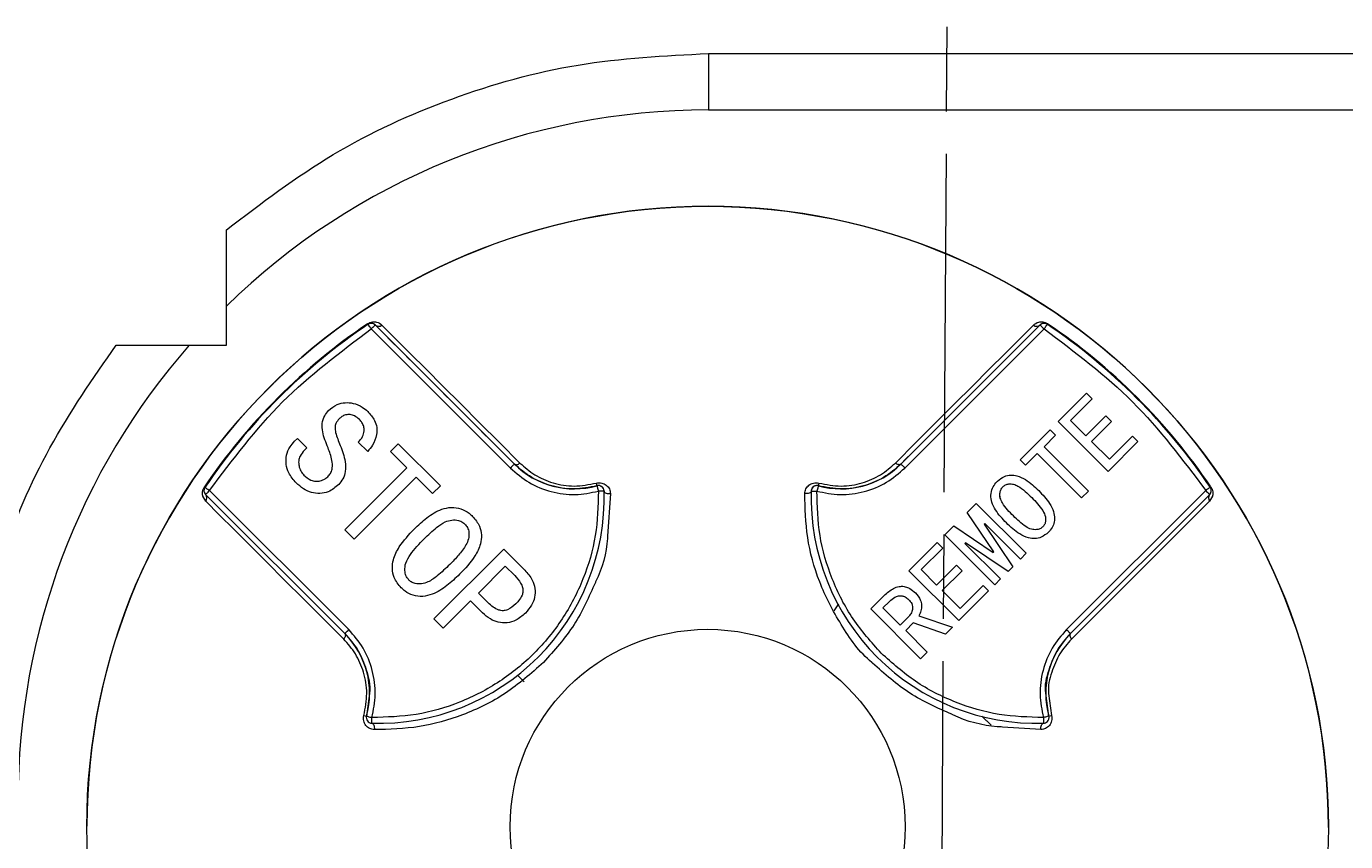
# Model space of a CAD drawing. Header units: millimetres. Extents: x 2003 to 4439, y 563 to 2285.
# Drawn here: x 2655.33 to 2702.08, y 1997.94 to 2026.85 of the extents above; entities that cross this region are included whole.
import ezdxf

# ---------------------------------------------------------------- set-up
doc = ezdxf.new("R2010")
doc.units = ezdxf.units.MM
doc.linetypes.add('AM_ISO08W050', pattern=[18, 12, -1.5, 3, -1.5])
doc.layers.add('AM_7', color=4, linetype='AM_ISO08W050', lineweight=25)

msp = doc.modelspace()

# ---------------------------------------------------------------- linework, layer by layer
at = {"color": 7, "linetype": 'Continuous', "lineweight": 25}
for p, q in [((2679.495, 2025.884), (2730.186, 2025.884)), ((2679.495, 2025.884), (2679.495, 2023.884)), ((2679.495, 2023.884), (2729.985, 2023.884)), ((2662.413, 2015.546), (2662.413, 2019.632)), ((2667.421, 2016.305), (2667.435, 2016.284)), ((2667.435, 2016.284), (2667.435, 2016.284)), ((2667.547, 2016.119), (2672.479, 2011.186)), ((2667.688, 2016.26), (2672.621, 2011.327)), ((2667.688, 2016.26), (2667.688, 2016.26)), ((2686.318, 2011.327), (2691.251, 2016.26)), ((2686.46, 2011.186), (2691.392, 2016.119)), ((2691.251, 2016.26), (2691.251, 2016.26)), ((2691.504, 2016.284), (2691.518, 2016.305)), ((2691.504, 2016.284), (2691.504, 2016.284)), ((2658.512, 2015.546), (2662.413, 2015.546)), ((2691.896, 2012.837), (2692.899, 2013.84)), ((2693.096, 2013.643), (2692.331, 2012.878)), ((2693.096, 2013.643), (2692.331, 2012.878)), ((2692.899, 2013.84), (2693.096, 2013.643)), ((2666.409, 2012.933), (2666.409, 2012.933)), ((2667.133, 2012.904), (2667.133, 2012.904)), ((2693.664, 2011.069), (2691.896, 2012.837)), ((2693.664, 2011.069), (2691.896, 2012.837)), ((2692.331, 2012.878), (2692.878, 2012.33)), ((2692.331, 2012.878), (2692.331, 2012.878)), ((2692.878, 2012.33), (2693.581, 2013.033)), ((2693.778, 2012.837), (2693.075, 2012.134)), ((2693.778, 2012.837), (2693.075, 2012.134)), ((2693.581, 2013.033), (2693.778, 2012.837)), ((2664.831, 2012.137), (2664.933, 2012.238)), ((2664.933, 2012.238), (2665.266, 2011.905)), ((2666.266, 2012.553), (2666.266, 2012.553)), ((2667.295, 2012.527), (2667.295, 2012.527)), ((2690.542, 2011.483), (2691.607, 2012.548)), ((2691.803, 2012.351), (2691.39, 2011.938)), ((2691.803, 2012.351), (2691.39, 2011.938)), ((2691.607, 2012.548), (2691.803, 2012.351)), ((2693.705, 2011.503), (2694.522, 2012.32)), ((2694.522, 2012.32), (2694.719, 2012.124)), ((2665.266, 2011.905), (2665.179, 2011.818)), ((2665.266, 2011.905), (2665.179, 2011.818)), ((2665.179, 2011.818), (2665.179, 2011.818)), ((2667.422, 2011.775), (2667.089, 2012.108)), ((2667.422, 2011.775), (2667.089, 2012.108)), ((2667.422, 2011.775), (2667.422, 2011.775)), ((2668.232, 2011.775), (2668.507, 2012.05)), ((2668.811, 2011.196), (2668.232, 2011.775)), ((2668.811, 2011.196), (2668.232, 2011.775)), ((2668.507, 2012.05), (2669.998, 2010.559)), ((2691.39, 2011.938), (2692.961, 2010.366)), ((2691.39, 2011.938), (2691.39, 2011.938)), ((2693.075, 2012.134), (2693.705, 2011.503)), ((2693.075, 2012.134), (2693.075, 2012.134)), ((2694.719, 2012.124), (2693.664, 2011.069)), ((2694.719, 2012.124), (2693.664, 2011.069)), ((2664.975, 2011.385), (2664.975, 2011.385)), ((2666.168, 2011.345), (2666.168, 2011.345)), ((2672.621, 2011.327), (2672.621, 2011.327)), ((2686.318, 2011.327), (2686.318, 2011.327)), ((2690.739, 2011.286), (2690.542, 2011.483)), ((2690.739, 2011.286), (2690.542, 2011.483)), ((2691.152, 2011.7), (2690.739, 2011.286)), ((2691.152, 2011.7), (2690.739, 2011.286)), ((2692.723, 2010.128), (2691.152, 2011.7)), ((2691.152, 2011.7), (2691.152, 2011.7)), ((2692.723, 2010.128), (2691.152, 2011.7)), ((2666.611, 2008.996), (2668.811, 2011.196)), ((2669.144, 2010.863), (2666.944, 2008.663)), ((2669.144, 2010.863), (2666.944, 2008.663)), ((2668.811, 2011.196), (2668.811, 2011.196)), ((2669.723, 2010.284), (2669.144, 2010.863)), ((2669.144, 2010.863), (2669.144, 2010.863)), ((2669.723, 2010.284), (2669.144, 2010.863)), ((2690.739, 2011.286), (2690.739, 2011.286)), ((2693.664, 2011.069), (2693.664, 2011.069)), ((2661.619, 2010.391), (2661.619, 2010.391)), ((2661.653, 2010.503), (2661.633, 2010.517)), ((2661.653, 2010.503), (2661.653, 2010.503)), ((2666.752, 2005.458), (2661.819, 2010.391)), ((2664.889, 2010.66), (2664.889, 2010.66)), ((2666.394, 2010.603), (2666.394, 2010.603)), ((2669.998, 2010.559), (2669.723, 2010.284)), ((2669.998, 2010.559), (2669.723, 2010.284)), ((2689.932, 2010.521), (2689.932, 2010.521)), ((2697.12, 2010.391), (2692.187, 2005.458)), ((2692.961, 2010.366), (2692.723, 2010.128)), ((2692.961, 2010.366), (2692.723, 2010.128)), ((2697.286, 2010.503), (2697.306, 2010.517)), ((2697.286, 2010.503), (2697.286, 2010.503)), ((2697.32, 2010.391), (2697.32, 2010.391)), ((2661.681, 2010.014), (2661.583, 2010.192)), ((2666.61, 2005.317), (2661.678, 2010.25)), ((2669.723, 2010.284), (2669.723, 2010.284)), ((2675.802, 2010.127), (2675.802, 2010.127)), ((2676.027, 2010.281), (2675.923, 2008.769)), ((2683.137, 2010.144), (2683.137, 2010.144)), ((2688.671, 2009.612), (2688.991, 2009.932)), ((2688.991, 2009.932), (2690.759, 2008.164)), ((2689.846, 2010.103), (2689.846, 2010.103)), ((2690.956, 2010.139), (2690.956, 2010.139)), ((2697.261, 2010.25), (2692.329, 2005.317)), ((2692.723, 2010.128), (2692.723, 2010.128)), ((2697.356, 2010.192), (2697.257, 2010.014)), ((2689.612, 2008.216), (2688.671, 2009.612)), ((2689.612, 2008.216), (2688.671, 2009.612)), ((2691.422, 2009.522), (2691.422, 2009.522)), ((2666.944, 2008.663), (2666.611, 2008.996)), ((2666.944, 2008.663), (2666.611, 2008.996)), ((2670.867, 2009.199), (2670.867, 2009.199)), ((2687.875, 2008.816), (2688.195, 2009.136)), ((2688.195, 2009.136), (2689.591, 2008.195)), ((2689.271, 2009.198), (2689.291, 2009.219)), ((2689.291, 2009.219), (2689.271, 2009.198)), ((2689.271, 2009.198), (2690.284, 2007.689)), ((2689.271, 2009.198), (2689.271, 2009.198)), ((2690.552, 2007.958), (2689.291, 2009.219)), ((2689.291, 2009.219), (2689.291, 2009.219)), ((2690.552, 2007.958), (2689.291, 2009.219)), ((2690.056, 2009.239), (2690.056, 2009.239)), ((2666.944, 2008.663), (2666.944, 2008.663)), ((2669.419, 2008.678), (2669.419, 2008.678)), ((2670.978, 2008.619), (2670.978, 2008.619)), ((2686.603, 2007.544), (2687.606, 2008.547)), ((2687.606, 2008.547), (2687.803, 2008.35)), ((2689.643, 2007.048), (2687.875, 2008.816)), ((2689.643, 2007.048), (2687.875, 2008.816)), ((2688.588, 2008.516), (2688.609, 2008.536)), ((2688.609, 2008.536), (2688.588, 2008.516)), ((2688.588, 2008.516), (2689.849, 2007.255)), ((2688.588, 2008.516), (2688.588, 2008.516)), ((2690.118, 2007.523), (2688.609, 2008.536)), ((2688.609, 2008.536), (2688.609, 2008.536)), ((2690.118, 2007.523), (2688.609, 2008.536)), ((2691.545, 2008.909), (2691.545, 2008.909)), ((2669.767, 2005.841), (2672.241, 2008.316)), ((2672.241, 2008.316), (2672.994, 2007.563)), ((2687.803, 2008.35), (2687.038, 2007.585)), ((2687.803, 2008.35), (2687.038, 2007.585)), ((2689.612, 2008.216), (2689.591, 2008.195)), ((2689.612, 2008.216), (2689.612, 2008.216)), ((2690.759, 2008.164), (2690.552, 2007.958)), ((2690.759, 2008.164), (2690.552, 2007.958)), ((2668.771, 2007.808), (2668.771, 2007.808)), ((2671.344, 2006.753), (2672.299, 2007.708)), ((2671.344, 2006.753), (2672.299, 2007.708)), ((2672.299, 2007.708), (2672.632, 2007.375)), ((2672.299, 2007.708), (2672.299, 2007.708)), ((2672.299, 2007.708), (2672.632, 2007.375)), ((2687.038, 2007.585), (2687.585, 2007.037)), ((2687.038, 2007.585), (2687.038, 2007.585)), ((2687.585, 2007.037), (2688.288, 2007.74)), ((2688.288, 2007.74), (2688.485, 2007.544)), ((2690.284, 2007.689), (2690.118, 2007.523)), ((2690.284, 2007.689), (2690.118, 2007.523)), ((2690.552, 2007.958), (2690.552, 2007.958)), ((2670.678, 2007.419), (2670.678, 2007.419)), ((2672.632, 2007.375), (2672.632, 2007.375)), ((2688.371, 2005.776), (2686.603, 2007.544)), ((2688.371, 2005.776), (2686.603, 2007.544)), ((2688.485, 2007.544), (2687.782, 2006.841)), ((2688.485, 2007.544), (2687.782, 2006.841)), ((2689.849, 2007.255), (2689.643, 2007.048)), ((2689.849, 2007.255), (2689.643, 2007.048)), ((2690.118, 2007.523), (2690.118, 2007.523)), ((2668.609, 2006.941), (2668.609, 2006.941)), ((2671.677, 2006.42), (2671.344, 2006.753)), ((2671.344, 2006.753), (2671.344, 2006.753)), ((2672.925, 2006.831), (2672.925, 2006.831)), ((2685.249, 2006.19), (2685.766, 2006.707)), ((2687.782, 2006.841), (2688.413, 2006.21)), ((2687.782, 2006.841), (2687.782, 2006.841)), ((2689.426, 2006.831), (2688.371, 2005.776)), ((2689.426, 2006.831), (2688.371, 2005.776)), ((2688.413, 2006.21), (2689.229, 2007.027)), ((2689.229, 2007.027), (2689.426, 2006.831)), ((2689.643, 2007.048), (2689.643, 2007.048)), ((2671.069, 2006.478), (2670.099, 2005.508)), ((2671.069, 2006.478), (2670.099, 2005.508)), ((2671.489, 2006.058), (2671.069, 2006.478)), ((2671.069, 2006.478), (2671.069, 2006.478)), ((2671.489, 2006.058), (2671.069, 2006.478)), ((2683.956, 2006.129), (2684.122, 2006.378)), ((2687.017, 2004.422), (2685.249, 2006.19)), ((2687.017, 2004.422), (2685.249, 2006.19)), ((2685.683, 2006.231), (2685.911, 2006.459)), ((2685.683, 2006.231), (2685.911, 2006.459)), ((2686.293, 2005.621), (2685.683, 2006.231)), ((2685.683, 2006.231), (2685.683, 2006.231)), ((2685.911, 2006.459), (2685.911, 2006.459)), ((2686.593, 2006.521), (2686.593, 2006.521)), ((2686.736, 2006.237), (2686.736, 2006.237)), ((2670.099, 2005.508), (2669.767, 2005.841)), ((2670.099, 2005.508), (2669.767, 2005.841)), ((2671.489, 2006.058), (2671.489, 2006.058)), ((2673.009, 2006.044), (2673.009, 2006.044)), ((2686.583, 2005.911), (2686.293, 2005.621)), ((2686.758, 2005.694), (2686.49, 2005.425)), ((2686.758, 2005.694), (2686.49, 2005.425)), ((2687.896, 2005.301), (2686.758, 2005.694)), ((2686.758, 2005.694), (2686.758, 2005.694)), ((2687.896, 2005.301), (2686.758, 2005.694)), ((2686.955, 2005.952), (2688.144, 2005.549)), ((2688.371, 2005.776), (2688.371, 2005.776)), ((2670.099, 2005.508), (2670.099, 2005.508)), ((2686.49, 2005.425), (2687.255, 2004.66)), ((2686.49, 2005.425), (2686.49, 2005.425)), ((2688.144, 2005.549), (2687.896, 2005.301)), ((2688.144, 2005.549), (2687.896, 2005.301)), ((2687.896, 2005.301), (2687.896, 2005.301)), ((2687.255, 2004.66), (2687.017, 2004.422)), ((2687.255, 2004.66), (2687.017, 2004.422)), ((2687.017, 2004.422), (2687.017, 2004.422)), ((2672.734, 2003.837), (2672.965, 2003.606)), ((2667.487, 2003.193), (2667.379, 2002.392)), ((2691.56, 2002.392), (2691.451, 2003.199)), ((2691.553, 2003.188), (2691.653, 2002.414)), ((2667.372, 2002.339), (2667.372, 2002.339)), ((2667.566, 2002.139), (2667.572, 2002.339)), ((2689.192, 2002.393), (2689.513, 2002.072)), ((2689.215, 2002.37), (2689.513, 2002.072)), ((2691.282, 2001.911), (2689.916, 2002.002)), ((2691.367, 2002.339), (2691.373, 2002.139)), ((2691.567, 2002.339), (2691.567, 2002.339)), ((2657.469, 1998.492), (2657.469, 1998.492)), ((2701.469, 1998.445), (2701.469, 1998.445))]:
    msp.add_line(p, q, dxfattribs=at)
at = {"color": 7, "linetype": 'Continuous', "lineweight": 25, "flags": 128}
for points in [[(2667.547, 2016.119), (2667.525, 2016.151), (2667.504, 2016.182), (2667.484, 2016.211), (2667.467, 2016.236), (2667.454, 2016.256), (2667.443, 2016.272), (2667.437, 2016.281), (2667.435, 2016.284)], [(2667.688, 2016.26), (2667.685, 2016.257), (2667.677, 2016.249), (2667.664, 2016.236), (2667.647, 2016.219), (2667.625, 2016.197), (2667.601, 2016.173), (2667.574, 2016.146), (2667.547, 2016.119)], [(2667.924, 2016.256), (2668.406, 2015.774), (2668.928, 2015.252), (2669.49, 2014.69), (2670.088, 2014.092), (2670.721, 2013.459), (2671.389, 2012.791), (2672.088, 2012.092), (2672.816, 2011.364)], [(2686.123, 2011.364), (2686.851, 2012.092), (2687.55, 2012.791), (2688.217, 2013.459), (2688.851, 2014.092), (2689.449, 2014.69), (2690.01, 2015.252), (2690.533, 2015.774), (2691.015, 2016.256)], [(2691.251, 2016.26), (2691.254, 2016.257), (2691.262, 2016.249), (2691.275, 2016.236), (2691.292, 2016.219), (2691.314, 2016.197), (2691.338, 2016.173), (2691.365, 2016.146), (2691.392, 2016.119)], [(2691.504, 2016.284), (2691.502, 2016.281), (2691.496, 2016.272), (2691.485, 2016.256), (2691.471, 2016.236), (2691.454, 2016.211), (2691.435, 2016.182), (2691.414, 2016.151), (2691.392, 2016.119)], [(2672.621, 2011.327), (2672.618, 2011.325), (2672.61, 2011.317), (2672.597, 2011.304), (2672.579, 2011.286), (2672.558, 2011.265), (2672.533, 2011.24), (2672.507, 2011.214), (2672.479, 2011.186)], [(2672.621, 2011.327), (2672.637, 2011.316), (2672.657, 2011.308), (2672.68, 2011.306), (2672.705, 2011.308), (2672.733, 2011.316), (2672.761, 2011.328), (2672.789, 2011.344), (2672.816, 2011.364)], [(2686.318, 2011.327), (2686.302, 2011.316), (2686.282, 2011.308), (2686.259, 2011.306), (2686.234, 2011.308), (2686.206, 2011.316), (2686.178, 2011.328), (2686.15, 2011.344), (2686.123, 2011.364)], [(2686.318, 2011.327), (2686.321, 2011.325), (2686.329, 2011.317), (2686.342, 2011.304), (2686.36, 2011.286), (2686.381, 2011.265), (2686.406, 2011.24), (2686.432, 2011.214), (2686.46, 2011.186)], [(2661.653, 2010.503), (2661.657, 2010.501), (2661.666, 2010.495), (2661.681, 2010.484), (2661.702, 2010.47), (2661.727, 2010.453), (2661.756, 2010.434), (2661.787, 2010.413), (2661.819, 2010.391)], [(2661.678, 2010.25), (2661.68, 2010.252), (2661.688, 2010.26), (2661.701, 2010.273), (2661.719, 2010.291), (2661.741, 2010.313), (2661.765, 2010.337), (2661.791, 2010.363), (2661.819, 2010.391)], [(2675.545, 2010.558), (2675.546, 2010.555), (2675.549, 2010.544), (2675.554, 2010.526), (2675.561, 2010.502), (2675.569, 2010.473), (2675.578, 2010.439), (2675.588, 2010.403), (2675.599, 2010.366)], [(2675.799, 2010.372), (2675.795, 2010.371), (2675.784, 2010.371), (2675.765, 2010.371), (2675.74, 2010.37), (2675.71, 2010.369), (2675.675, 2010.368), (2675.638, 2010.367), (2675.599, 2010.366)], [(2675.799, 2010.372), (2675.804, 2010.351), (2675.818, 2010.332), (2675.84, 2010.314), (2675.869, 2010.3), (2675.904, 2010.289), (2675.943, 2010.282), (2675.984, 2010.279), (2676.027, 2010.281)], [(2683.14, 2010.372), (2683.135, 2010.351), (2683.121, 2010.332), (2683.099, 2010.314), (2683.07, 2010.3), (2683.035, 2010.289), (2682.996, 2010.282), (2682.955, 2010.279), (2682.912, 2010.281)], [(2683.14, 2010.372), (2683.144, 2010.371), (2683.155, 2010.371), (2683.174, 2010.371), (2683.199, 2010.37), (2683.229, 2010.369), (2683.264, 2010.368), (2683.301, 2010.367), (2683.34, 2010.366)], [(2683.394, 2010.558), (2683.393, 2010.555), (2683.39, 2010.544), (2683.385, 2010.526), (2683.378, 2010.502), (2683.37, 2010.473), (2683.361, 2010.439), (2683.351, 2010.403), (2683.34, 2010.366)], [(2697.286, 2010.503), (2697.282, 2010.501), (2697.273, 2010.495), (2697.258, 2010.484), (2697.237, 2010.47), (2697.212, 2010.453), (2697.183, 2010.434), (2697.152, 2010.413), (2697.12, 2010.391)], [(2697.261, 2010.25), (2697.259, 2010.252), (2697.251, 2010.26), (2697.237, 2010.273), (2697.22, 2010.291), (2697.198, 2010.313), (2697.174, 2010.337), (2697.147, 2010.363), (2697.12, 2010.391)], [(2666.574, 2005.121), (2665.845, 2005.85), (2665.146, 2006.549), (2664.479, 2007.216), (2663.846, 2007.85), (2663.247, 2008.448), (2662.686, 2009.009), (2662.164, 2009.532), (2661.681, 2010.014)], [(2697.257, 2010.014), (2696.775, 2009.532), (2696.253, 2009.009), (2695.692, 2008.448), (2695.093, 2007.85), (2694.46, 2007.216), (2693.793, 2006.549), (2693.094, 2005.85), (2692.365, 2005.121)], [(2666.61, 2005.317), (2666.622, 2005.301), (2666.629, 2005.281), (2666.632, 2005.258), (2666.629, 2005.232), (2666.622, 2005.205), (2666.61, 2005.177), (2666.594, 2005.149), (2666.574, 2005.121)], [(2666.61, 2005.317), (2666.613, 2005.32), (2666.621, 2005.328), (2666.634, 2005.341), (2666.652, 2005.358), (2666.673, 2005.38), (2666.698, 2005.404), (2666.724, 2005.431), (2666.752, 2005.458)], [(2692.329, 2005.317), (2692.326, 2005.32), (2692.318, 2005.328), (2692.305, 2005.341), (2692.287, 2005.358), (2692.266, 2005.38), (2692.241, 2005.404), (2692.215, 2005.431), (2692.187, 2005.458)], [(2692.329, 2005.317), (2692.317, 2005.301), (2692.31, 2005.281), (2692.307, 2005.258), (2692.31, 2005.232), (2692.317, 2005.205), (2692.329, 2005.177), (2692.345, 2005.149), (2692.365, 2005.121)], [(2667.379, 2002.392), (2667.383, 2002.391), (2667.394, 2002.388), (2667.412, 2002.383), (2667.436, 2002.377), (2667.465, 2002.369), (2667.498, 2002.359), (2667.534, 2002.349), (2667.572, 2002.339)], [(2667.566, 2002.139), (2667.587, 2002.134), (2667.606, 2002.12), (2667.623, 2002.098), (2667.638, 2002.069), (2667.649, 2002.034), (2667.656, 2001.995), (2667.658, 2001.953), (2667.657, 2001.911)], [(2691.282, 2001.911), (2691.281, 2001.953), (2691.283, 2001.995), (2691.29, 2002.034), (2691.301, 2002.069), (2691.316, 2002.098), (2691.333, 2002.12), (2691.352, 2002.134), (2691.373, 2002.139)], [(2691.56, 2002.392), (2691.556, 2002.391), (2691.545, 2002.388), (2691.527, 2002.383), (2691.503, 2002.377), (2691.474, 2002.369), (2691.441, 2002.359), (2691.404, 2002.349), (2691.367, 2002.339)]]:
    msp.add_lwpolyline(points, dxfattribs=at)
at = {"color": 7, "linetype": 'Continuous', "lineweight": 25}
for radius in [22, 7]:
    msp.add_circle((2679.469, 1998.468), radius, dxfattribs=at)
for centre, radius, start, end in [((2646.47, 2035.674), 91.48, 295.79271, 180), ((2646.47, 2035.674), 90.341, 353.64897, 186.35103), ((2646.47, 2035.674), 89.875, 353.64897, 186.35103), ((2646.47, 2035.674), 85.319, 353.33017, 186.66983), ((2646.47, 2035.674), 91.48, 180, 290.22656), ((2679.495, 1999.42), 24.464, 90, 134.2869), ((2646.47, 2035.674), 91.441, 295.84596, 351.20762), ((2646.47, 2035.674), 90.976, 296.50811, 351.20762), ((2646.47, 2035.674), 86.42, 299.88973, 350.7957), ((2679.469, 1998.468), 22, 359.9388, 179.9388), ((2679.469, 1998.468), 21.524, 124.039, 145.961), ((2679.469, 1998.468), 21.5, 124.039, 145.961), ((2679.469, 1998.468), 21.5, 124.039, 145.961), ((2667.547, 2016.119), 0.2, 45, 124.039), ((2667.808, 2016.396), 0.182, 228.6227, 309.5363), ((2691.131, 2016.396), 0.182, 230.4637, 311.3773), ((2691.392, 2016.119), 0.2, 55.961, 135), ((2679.469, 1998.468), 21.5, 34.039, 55.961), ((2679.469, 1998.468), 21.5, 34.039, 55.961), ((2679.469, 1998.468), 21.524, 34.039, 55.961), ((2679.495, 1999.42), 24.464, 138.762, 180), ((2674.742, 2013.449), 3, 225, 285.531), ((2684.197, 2013.449), 3, 254.469, 315), ((2661.819, 2010.391), 0.2, 145.961, 225), ((2667.802, 2010.136), 8, 268.3094, 1.6906), ((2674.865, 2010.452), 0.689, 8.9101, 16.8757), ((2675.599, 2010.366), 0.2, 1.6906, 105.531), ((2691.137, 2010.136), 8, 178.3094, 271.6906), ((2683.34, 2010.366), 0.2, 135, 178.3094), ((2683.34, 2010.366), 0.2, 74.469, 135), ((2684.074, 2010.452), 0.689, 163.1243, 171.0899), ((2697.12, 2010.391), 0.2, 315, 34.039), ((2661.541, 2010.13), 0.182, 320.5221, 40.0844), ((2697.398, 2010.13), 0.182, 139.9143, 219.478), ((2664.489, 2003.196), 3, 344.469, 45), ((2694.45, 2003.196), 3, 135, 195.531), ((2667.486, 2003.073), 0.689, 253.1246, 261.0883), ((2691.453, 2003.073), 0.689, 278.9117, 286.8754), ((2667.572, 2002.339), 0.2, 164.469, 268.3094), ((2691.367, 2002.339), 0.2, 271.6906, 315), ((2691.367, 2002.339), 0.2, 315, 15.531)]:
    msp.add_arc(centre, radius, start, end, dxfattribs=at)
for points in [[(2730.186, 2025.884), (2730.44, 2028.837), (2730.949, 2034.743), (2730.525, 2043.642), (2729.234, 2052.444), (2727.005, 2061.063), (2723.886, 2069.398), (2719.906, 2077.36), (2715.111, 2084.857), (2709.552, 2091.809), (2703.293, 2098.137), (2696.403, 2103.771), (2688.958, 2108.649), (2681.041, 2112.714), (2672.74, 2115.929), (2664.147, 2118.234), (2655.358, 2119.689), (2649.433, 2119.87), (2646.47, 2119.96)], [(2740.21, 2035.674), (2740.123, 2032.607), (2739.949, 2026.471), (2738.546, 2017.357), (2736.321, 2008.419), (2733.213, 1999.744), (2729.275, 1991.414), (2724.537, 1983.511), (2719.049, 1976.11), (2712.861, 1969.283), (2706.034, 1963.096), (2698.633, 1957.607), (2690.73, 1952.87), (2682.4, 1948.931), (2673.725, 1945.823), (2664.787, 1943.598), (2655.673, 1942.195), (2649.538, 1942.021), (2646.47, 1941.934)], [(2662.413, 2019.632), (2663.645, 2020.572), (2666.11, 2022.451), (2670.359, 2024.383), (2674.851, 2025.65), (2677.947, 2025.806), (2679.495, 2025.884)], [(2744.144, 2024.885), (2743.619, 2021.233), (2742.571, 2013.93), (2739.452, 2003.287), (2735.244, 1993.044), (2729.888, 1983.343), (2723.484, 1974.304), (2716.102, 1966.042), (2707.84, 1958.661), (2698.801, 1952.256), (2689.1, 1946.901), (2678.857, 1942.693), (2668.214, 1939.573), (2660.911, 1938.525), (2657.259, 1938.001)], [(2743.941, 2018.342), (2743.255, 2015.048), (2741.882, 2008.46), (2738.561, 1998.907), (2734.357, 1989.724), (2729.222, 1981.021), (2723.232, 1972.884), (2716.445, 1965.4), (2708.931, 1958.644), (2700.769, 1952.69), (2692.044, 1947.591), (2682.843, 1943.427), (2673.277, 1940.147), (2666.682, 1938.803), (2663.385, 1938.13)], [(2661.819, 2010.391), (2662.636, 2011.483), (2664.271, 2013.667), (2666.455, 2015.301), (2667.547, 2016.119)], [(2672.621, 2011.327), (2671.656, 2012.292), (2669.728, 2014.221), (2668.368, 2015.58), (2667.688, 2016.26)], [(2691.251, 2016.26), (2690.571, 2015.58), (2689.211, 2014.221), (2687.283, 2012.292), (2686.318, 2011.327)], [(2691.392, 2016.119), (2692.484, 2015.301), (2694.668, 2013.667), (2696.303, 2011.483), (2697.12, 2010.391)], [(2653.031, 1999.42), (2653.099, 2000.866), (2653.235, 2003.757), (2654.341, 2007.969), (2656.031, 2011.984), (2657.685, 2014.359), (2658.512, 2015.546)]]:
    msp.add_open_spline(points, degree=3, dxfattribs=at)
for points, knots in [([(2688.754, 1961.602), (2690.932, 1962.876), (2695.917, 1965.79), (2702.982, 1971.444), (2709.946, 1978.276), (2716.065, 1985.886), (2721.288, 1994.134), (2725.516, 2002.929), (2728.793, 2012.137), (2730.068, 2018.512), (2730.706, 2021.7)], [0, 0, 0, 0, 0.099849, 0.228442, 0.357035, 0.485628, 0.614221, 0.742814, 0.871407, 1, 1, 1, 1]), ([(2667.421, 2016.305), (2667.434, 2016.313), (2667.461, 2016.33), (2667.521, 2016.356), (2667.621, 2016.378), (2667.784, 2016.365), (2667.868, 2016.3), (2667.924, 2016.256)], [0, 0, 0, 0, 0.057712, 0.117064, 0.25153, 0.501177, 1, 1, 1, 1]), ([(2667.688, 2016.26), (2667.663, 2016.28), (2667.625, 2016.31), (2667.551, 2016.322), (2667.496, 2016.314), (2667.462, 2016.3), (2667.446, 2016.292), (2667.438, 2016.287), (2667.435, 2016.284)], [0, 0, 0, 0, 0.500032, 0.773163, 0.911126, 0.959646, 0.980448, 1, 1, 1, 1]), ([(2691.015, 2016.256), (2691.071, 2016.3), (2691.155, 2016.364), (2691.317, 2016.378), (2691.417, 2016.356), (2691.477, 2016.33), (2691.504, 2016.313), (2691.518, 2016.305)], [0, 0, 0, 0, 0.497364, 0.74736, 0.882361, 0.942012, 1, 1, 1, 1]), ([(2691.504, 2016.284), (2691.501, 2016.287), (2691.493, 2016.292), (2691.477, 2016.301), (2691.442, 2016.315), (2691.388, 2016.322), (2691.313, 2016.31), (2691.276, 2016.28), (2691.251, 2016.26)], [0, 0, 0, 0, 0.019949, 0.041211, 0.090998, 0.233378, 0.500651, 1, 1, 1, 1]), ([(2666.018, 2011.905), (2665.94, 2012.092), (2665.825, 2012.368), (2665.796, 2012.766), (2665.871, 2013.034), (2665.984, 2013.165), (2666.033, 2013.222)], [0, 0, 0, 0, 0.428369, 0.633551, 0.840869, 1, 1, 1, 1]), ([(2666.033, 2013.222), (2666.13, 2013.304), (2666.302, 2013.448), (2666.621, 2013.519), (2666.93, 2013.492), (2667.211, 2013.381), (2667.36, 2013.249), (2667.422, 2013.193)], [0, 0, 0, 0, 0.24267, 0.429477, 0.615634, 0.838969, 1, 1, 1, 1]), ([(2667.422, 2013.193), (2667.512, 2013.092), (2667.658, 2012.926), (2667.758, 2012.63), (2667.737, 2012.322), (2667.631, 2012.018), (2667.482, 2011.845), (2667.422, 2011.775)], [0, 0, 0, 0, 0.252592, 0.41193, 0.571985, 0.826889, 1, 1, 1, 1]), ([(2666.409, 2012.933), (2666.367, 2012.881), (2666.294, 2012.792), (2666.252, 2012.617), (2666.3, 2012.347), (2666.388, 2012.142), (2666.452, 2011.992)], [0, 0, 0, 0, 0.196092, 0.338428, 0.515662, 1, 1, 1, 1]), ([(2667.133, 2012.904), (2667.076, 2012.953), (2666.978, 2013.038), (2666.8, 2013.091), (2666.641, 2013.082), (2666.507, 2013.021), (2666.44, 2012.96), (2666.409, 2012.933)], [0, 0, 0, 0, 0.273741, 0.469785, 0.666347, 0.848138, 1, 1, 1, 1]), ([(2667.133, 2012.904), (2667.076, 2012.953), (2666.978, 2013.038), (2666.8, 2013.091), (2666.641, 2013.082), (2666.507, 2013.021), (2666.44, 2012.96), (2666.409, 2012.933)], [0, 0, 0, 0, 0.273741, 0.469785, 0.666347, 0.848138, 1, 1, 1, 1]), ([(2667.089, 2012.108), (2667.146, 2012.168), (2667.252, 2012.281), (2667.302, 2012.487), (2667.289, 2012.663), (2667.227, 2012.8), (2667.162, 2012.871), (2667.133, 2012.904)], [0, 0, 0, 0, 0.271428, 0.5099, 0.681019, 0.852199, 1, 1, 1, 1]), ([(2664.889, 2010.66), (2664.792, 2010.772), (2664.624, 2010.964), (2664.514, 2011.317), (2664.533, 2011.642), (2664.645, 2011.927), (2664.773, 2012.072), (2664.831, 2012.137)], [0, 0, 0, 0, 0.264487, 0.457861, 0.651756, 0.843286, 1, 1, 1, 1]), ([(2665.179, 2011.818), (2665.122, 2011.753), (2665.026, 2011.643), (2664.967, 2011.441), (2664.981, 2011.257), (2665.041, 2011.078), (2665.124, 2010.982), (2665.164, 2010.935)], [0, 0, 0, 0, 0.25891, 0.438957, 0.619223, 0.812916, 1, 1, 1, 1]), ([(2666.033, 2010.907), (2666.065, 2010.946), (2666.133, 2011.029), (2666.179, 2011.225), (2666.159, 2011.528), (2666.072, 2011.759), (2666.018, 2011.905)], [0, 0, 0, 0, 0.143744, 0.301533, 0.558519, 1, 1, 1, 1]), ([(2666.452, 2011.992), (2666.521, 2011.801), (2666.63, 2011.502), (2666.643, 2011.09), (2666.562, 2010.803), (2666.449, 2010.667), (2666.394, 2010.603)], [0, 0, 0, 0, 0.409467, 0.643428, 0.829197, 1, 1, 1, 1]), ([(2675.545, 2010.558), (2675.273, 2010.506), (2674.712, 2010.398), (2673.909, 2010.535), (2673.181, 2010.841), (2672.815, 2011.159), (2672.621, 2011.327)], [0, 0, 0, 0, 0.2426639, 0.4999333, 0.7349896, 1, 1, 1, 1]), ([(2672.816, 2011.364), (2672.983, 2011.218), (2673.317, 2010.926), (2673.977, 2010.639), (2674.736, 2010.503), (2675.261, 2010.602), (2675.524, 2010.652)], [0, 0, 0, 0, 0.24976, 0.500155, 0.750188, 1, 1, 1, 1]), ([(2686.318, 2011.327), (2686.124, 2011.159), (2685.758, 2010.841), (2685.03, 2010.535), (2684.227, 2010.398), (2683.666, 2010.506), (2683.394, 2010.558)], [0, 0, 0, 0, 0.265019, 0.500067, 0.757342, 1, 1, 1, 1]), ([(2683.415, 2010.652), (2683.677, 2010.602), (2684.203, 2010.503), (2684.961, 2010.639), (2685.622, 2010.926), (2685.956, 2011.218), (2686.123, 2011.364)], [0, 0, 0, 0, 0.249812, 0.499845, 0.75024, 1, 1, 1, 1]), ([(2665.164, 2010.935), (2665.241, 2010.867), (2665.361, 2010.761), (2665.574, 2010.707), (2665.749, 2010.73), (2665.909, 2010.796), (2665.994, 2010.872), (2666.033, 2010.907)], [0, 0, 0, 0, 0.308723, 0.481176, 0.653403, 0.84143, 1, 1, 1, 1]), ([(2672.479, 2011.186), (2672.69, 2011.005), (2673.118, 2010.636), (2673.919, 2010.321), (2674.772, 2010.201), (2675.326, 2010.312), (2675.599, 2010.366)], [0, 0, 0, 0, 0.245589, 0.5, 0.754411, 1, 1, 1, 1]), ([(2683.34, 2010.366), (2683.612, 2010.312), (2684.167, 2010.201), (2685.02, 2010.321), (2685.821, 2010.636), (2686.249, 2011.005), (2686.46, 2011.186)], [0, 0, 0, 0, 0.245589, 0.5, 0.754411, 1, 1, 1, 1]), ([(2689.736, 2010.718), (2689.815, 2010.784), (2689.952, 2010.899), (2690.206, 2010.95), (2690.469, 2010.921), (2690.824, 2010.743), (2691.055, 2010.527), (2691.204, 2010.387)], [0, 0, 0, 0, 0.1789539, 0.3114743, 0.4435429, 0.6407467, 1, 1, 1, 1]), ([(2661.583, 2010.192), (2661.58, 2010.196), (2661.559, 2010.232), (2661.561, 2010.317), (2661.581, 2010.416), (2661.608, 2010.476), (2661.625, 2010.503), (2661.633, 2010.517)], [0, 0, 0, 0, 0.064165, 0.529616, 0.781144, 0.892106, 1, 1, 1, 1]), ([(2666.394, 2010.603), (2666.278, 2010.505), (2666.083, 2010.341), (2665.729, 2010.268), (2665.42, 2010.306), (2665.13, 2010.442), (2664.97, 2010.587), (2664.889, 2010.66)], [0, 0, 0, 0, 0.264859, 0.442595, 0.620083, 0.807926, 1, 1, 1, 1]), ([(2666.394, 2010.603), (2666.278, 2010.505), (2666.083, 2010.341), (2665.729, 2010.268), (2665.42, 2010.306), (2665.13, 2010.442), (2664.97, 2010.587), (2664.889, 2010.66)], [0, 0, 0, 0, 0.264859, 0.442595, 0.620083, 0.807926, 1, 1, 1, 1]), ([(2675.599, 2010.366), (2675.584, 2009.841), (2675.553, 2008.78), (2675.099, 2007.237), (2674.363, 2005.815), (2673.355, 2004.583), (2672.122, 2003.575), (2670.701, 2002.839), (2669.158, 2002.385), (2668.097, 2002.354), (2667.572, 2002.339)], [0, 0, 0, 0, 0.123694, 0.25, 0.376306, 0.5, 0.623694, 0.75, 0.876306, 1, 1, 1, 1]), ([(2675.524, 2010.652), (2675.556, 2010.658), (2675.62, 2010.671), (2675.716, 2010.66), (2675.805, 2010.63), (2675.905, 2010.565), (2676.001, 2010.45), (2676.018, 2010.338), (2676.027, 2010.281)], [0, 0, 0, 0, 0.1236108, 0.2502136, 0.3733132, 0.5010438, 0.7499659, 1, 1, 1, 1]), ([(2675.74, 2010.507), (2675.728, 2010.518), (2675.706, 2010.537), (2675.659, 2010.558), (2675.614, 2010.567), (2675.574, 2010.565), (2675.555, 2010.561), (2675.545, 2010.558)], [0, 0, 0, 0, 0.273059, 0.500453, 0.767114, 0.88663, 1, 1, 1, 1]), ([(2675.799, 2010.372), (2675.798, 2010.381), (2675.796, 2010.406), (2675.783, 2010.454), (2675.756, 2010.487), (2675.74, 2010.507)], [0, 0, 0, 0, 0.181202, 0.501499, 1, 1, 1, 1]), ([(2682.912, 2010.281), (2682.921, 2010.338), (2682.938, 2010.45), (2683.033, 2010.565), (2683.134, 2010.63), (2683.222, 2010.66), (2683.318, 2010.671), (2683.383, 2010.658), (2683.415, 2010.652)], [0, 0, 0, 0, 0.249602, 0.498296, 0.625589, 0.748629, 0.875722, 1, 1, 1, 1]), ([(2683.394, 2010.558), (2683.378, 2010.561), (2683.345, 2010.568), (2683.295, 2010.562), (2683.245, 2010.544), (2683.193, 2010.507), (2683.159, 2010.457), (2683.143, 2010.407), (2683.141, 2010.381), (2683.14, 2010.372)], [0, 0, 0, 0, 0.0985259, 0.2116632, 0.3444444, 0.5000064, 0.7493767, 0.9135439, 1, 1, 1, 1]), ([(2685.621, 2004.62), (2685.272, 2005.012), (2684.566, 2005.805), (2683.842, 2007.239), (2683.385, 2008.779), (2683.355, 2009.841), (2683.34, 2010.366)], [0, 0, 0, 0, 0.247388, 0.5, 0.752612, 1, 1, 1, 1]), ([(2690.056, 2009.239), (2689.918, 2009.387), (2689.711, 2009.608), (2689.534, 2009.956), (2689.496, 2010.227), (2689.548, 2010.471), (2689.65, 2010.628), (2689.719, 2010.701), (2689.736, 2010.718)], [0, 0, 0, 0, 0.352615, 0.529946, 0.676874, 0.824141, 0.958426, 1, 1, 1, 1]), ([(2689.849, 2010.104), (2689.846, 2010.111), (2689.82, 2010.167), (2689.822, 2010.276), (2689.848, 2010.418), (2689.904, 2010.487), (2689.932, 2010.521)], [0, 0, 0, 0, 0.048502, 0.412822, 0.703624, 1, 1, 1, 1]), ([(2690.304, 2009.488), (2690.163, 2009.632), (2689.977, 2009.822), (2689.831, 2010.112), (2689.82, 2010.275), (2689.848, 2010.418), (2689.904, 2010.487), (2689.932, 2010.521)], [0, 0, 0, 0, 0.494324, 0.651411, 0.784883, 0.89142, 1, 1, 1, 1]), ([(2689.932, 2010.521), (2689.963, 2010.547), (2690.026, 2010.599), (2690.162, 2010.631), (2690.315, 2010.62), (2690.512, 2010.528), (2690.724, 2010.362), (2690.878, 2010.214), (2690.956, 2010.139)], [0, 0, 0, 0, 0.099275, 0.199109, 0.336855, 0.470696, 0.732552, 1, 1, 1, 1]), ([(2689.932, 2010.521), (2689.963, 2010.547), (2690.026, 2010.599), (2690.162, 2010.631), (2690.315, 2010.62), (2690.512, 2010.528), (2690.724, 2010.362), (2690.878, 2010.214), (2690.956, 2010.139)], [0, 0, 0, 0, 0.099275, 0.199109, 0.336855, 0.470696, 0.732552, 1, 1, 1, 1]), ([(2691.204, 2010.387), (2691.341, 2010.24), (2691.551, 2010.016), (2691.736, 2009.665), (2691.776, 2009.4), (2691.733, 2009.168), (2691.64, 2009.011), (2691.568, 2008.933), (2691.545, 2008.909)], [0, 0, 0, 0, 0.351902, 0.53557, 0.686137, 0.813603, 0.940969, 1, 1, 1, 1]), ([(2697.312, 2010.334), (2697.316, 2010.355), (2697.323, 2010.387), (2697.315, 2010.442), (2697.301, 2010.476), (2697.293, 2010.492), (2697.288, 2010.5), (2697.286, 2010.503)], [0, 0, 0, 0, 0.546298, 0.82224, 0.919287, 0.960893, 1, 1, 1, 1]), ([(2697.306, 2010.517), (2697.314, 2010.503), (2697.331, 2010.476), (2697.357, 2010.416), (2697.378, 2010.318), (2697.38, 2010.232), (2697.359, 2010.197), (2697.356, 2010.192)], [0, 0, 0, 0, 0.107574, 0.218232, 0.46854, 0.933582, 1, 1, 1, 1]), ([(2685.313, 2004.271), (2685.306, 2004.277), (2684.85, 2004.644), (2684.166, 2005.63), (2683.381, 2007.133), (2682.95, 2008.737), (2682.925, 2009.766), (2682.912, 2010.281)], [0, 0, 0, 0, 0.003657, 0.252454, 0.50145, 0.750307, 1, 1, 1, 1]), ([(2690.956, 2010.139), (2691.097, 2009.996), (2691.297, 2009.793), (2691.446, 2009.489), (2691.452, 2009.319), (2691.423, 2009.195), (2691.373, 2009.135), (2691.348, 2009.105)], [0, 0, 0, 0, 0.49285, 0.695676, 0.810798, 0.906138, 1, 1, 1, 1]), ([(2669.072, 2009.025), (2669.217, 2009.162), (2669.509, 2009.438), (2669.955, 2009.72), (2670.384, 2009.809), (2670.728, 2009.761), (2670.98, 2009.625), (2671.101, 2009.511), (2671.142, 2009.474)], [0, 0, 0, 0, 0.2512721, 0.5042684, 0.6480988, 0.7922439, 0.9307457, 1, 1, 1, 1]), ([(2671.142, 2009.474), (2671.234, 2009.362), (2671.396, 2009.169), (2671.467, 2008.814), (2671.426, 2008.444), (2671.175, 2007.948), (2670.873, 2007.626), (2670.678, 2007.419)], [0, 0, 0, 0, 0.179746, 0.312327, 0.444455, 0.642444, 1, 1, 1, 1]), ([(2691.348, 2009.105), (2691.316, 2009.078), (2691.249, 2009.025), (2691.105, 2008.995), (2690.929, 2009.009), (2690.636, 2009.166), (2690.444, 2009.352), (2690.304, 2009.488)], [0, 0, 0, 0, 0.1021, 0.204859, 0.350506, 0.525802, 1, 1, 1, 1]), ([(2668.609, 2006.941), (2668.514, 2007.055), (2668.35, 2007.253), (2668.282, 2007.618), (2668.327, 2008), (2668.579, 2008.5), (2668.882, 2008.823), (2669.072, 2009.025)], [0, 0, 0, 0, 0.181516, 0.31559, 0.449052, 0.655207, 1, 1, 1, 1]), ([(2669.419, 2008.678), (2669.564, 2008.816), (2669.796, 2009.037), (2670.126, 2009.272), (2670.397, 2009.357), (2670.619, 2009.345), (2670.778, 2009.279), (2670.844, 2009.219), (2670.867, 2009.199)], [0, 0, 0, 0, 0.352152, 0.564272, 0.704386, 0.844226, 0.946602, 1, 1, 1, 1]), ([(2669.419, 2008.678), (2669.564, 2008.816), (2669.796, 2009.037), (2670.126, 2009.272), (2670.397, 2009.357), (2670.619, 2009.345), (2670.778, 2009.279), (2670.844, 2009.219), (2670.867, 2009.199)], [0, 0, 0, 0, 0.352152, 0.564272, 0.704386, 0.844226, 0.946602, 1, 1, 1, 1]), ([(2670.867, 2009.199), (2670.899, 2009.16), (2670.972, 2009.074), (2671.02, 2008.886), (2671.006, 2008.669), (2670.879, 2008.391), (2670.646, 2008.092), (2670.437, 2007.875), (2670.331, 2007.766)], [0, 0, 0, 0, 0.089191, 0.196684, 0.333078, 0.466728, 0.730437, 1, 1, 1, 1]), ([(2691.545, 2008.909), (2691.466, 2008.843), (2691.327, 2008.727), (2691.07, 2008.676), (2690.801, 2008.704), (2690.439, 2008.881), (2690.205, 2009.1), (2690.056, 2009.239)], [0, 0, 0, 0, 0.176786, 0.310691, 0.443909, 0.644004, 1, 1, 1, 1]), ([(2691.545, 2008.909), (2691.466, 2008.843), (2691.327, 2008.727), (2691.07, 2008.676), (2690.801, 2008.704), (2690.439, 2008.881), (2690.205, 2009.1), (2690.056, 2009.239)], [0, 0, 0, 0, 0.1767859, 0.3106912, 0.4439093, 0.644004, 1, 1, 1, 1]), ([(2668.884, 2007.216), (2668.844, 2007.266), (2668.766, 2007.363), (2668.728, 2007.578), (2668.76, 2007.847), (2669, 2008.24), (2669.25, 2008.501), (2669.419, 2008.678)], [0, 0, 0, 0, 0.109631, 0.214352, 0.370161, 0.57218, 1, 1, 1, 1]), ([(2675.923, 2008.769), (2675.921, 2008.741), (2675.886, 2008.21), (2675.745, 2007.636), (2675.493, 2007.139), (2675.49, 2007.133)], [0, 0, 0, 0, 0.0522626, 0.9879118, 1, 1, 1, 1]), ([(2670.331, 2007.766), (2670.187, 2007.628), (2669.947, 2007.399), (2669.612, 2007.157), (2669.336, 2007.069), (2669.125, 2007.074), (2668.972, 2007.138), (2668.908, 2007.194), (2668.884, 2007.216)], [0, 0, 0, 0, 0.35098, 0.581264, 0.716481, 0.851787, 0.942273, 1, 1, 1, 1]), ([(2672.994, 2007.563), (2673.091, 2007.453), (2673.257, 2007.264), (2673.366, 2006.918), (2673.353, 2006.606), (2673.235, 2006.298), (2673.089, 2006.134), (2673.009, 2006.044)], [0, 0, 0, 0, 0.25359, 0.435459, 0.617929, 0.790356, 1, 1, 1, 1]), ([(2670.678, 2007.419), (2670.533, 2007.281), (2670.241, 2007.005), (2669.8, 2006.721), (2669.375, 2006.618), (2669.033, 2006.653), (2668.776, 2006.787), (2668.653, 2006.9), (2668.609, 2006.941)], [0, 0, 0, 0, 0.250812, 0.503138, 0.646599, 0.790783, 0.924124, 1, 1, 1, 1]), ([(2670.678, 2007.419), (2670.533, 2007.281), (2670.241, 2007.005), (2669.8, 2006.721), (2669.375, 2006.618), (2669.033, 2006.653), (2668.776, 2006.787), (2668.653, 2006.9), (2668.609, 2006.941)], [0, 0, 0, 0, 0.250812, 0.503138, 0.646599, 0.790783, 0.924124, 1, 1, 1, 1]), ([(2672.632, 2007.375), (2672.709, 2007.291), (2672.825, 2007.165), (2672.912, 2006.963), (2672.933, 2006.811), (2672.887, 2006.641), (2672.791, 2006.497), (2672.706, 2006.408), (2672.676, 2006.376)], [0, 0, 0, 0, 0.291497, 0.44073, 0.560786, 0.681124, 0.886746, 1, 1, 1, 1]), ([(2675.49, 2007.133), (2675.265, 2006.62), (2674.811, 2005.59), (2674.037, 2004.724), (2673.648, 2004.29)], [0, 0, 0, 0, 0.498004, 1, 1, 1, 1]), ([(2685.766, 2006.707), (2685.873, 2006.798), (2686.032, 2006.933), (2686.291, 2007.002), (2686.475, 2006.99), (2686.661, 2006.911), (2686.767, 2006.816), (2686.831, 2006.758)], [0, 0, 0, 0, 0.342652, 0.508032, 0.649213, 0.789985, 1, 1, 1, 1]), ([(2685.911, 2006.459), (2685.973, 2006.515), (2686.066, 2006.601), (2686.227, 2006.663), (2686.355, 2006.662), (2686.485, 2006.616), (2686.554, 2006.555), (2686.593, 2006.521)], [0, 0, 0, 0, 0.319031, 0.483523, 0.649442, 0.800474, 1, 1, 1, 1]), ([(2685.911, 2006.459), (2685.973, 2006.515), (2686.066, 2006.601), (2686.227, 2006.663), (2686.355, 2006.662), (2686.485, 2006.616), (2686.554, 2006.555), (2686.593, 2006.521)], [0, 0, 0, 0, 0.319031, 0.483523, 0.649442, 0.800474, 1, 1, 1, 1]), ([(2686.831, 2006.758), (2686.899, 2006.681), (2687.012, 2006.553), (2687.058, 2006.321), (2687.041, 2006.125), (2686.983, 2006.009), (2686.955, 2005.952)], [0, 0, 0, 0, 0.3437348, 0.5651272, 0.7847775, 1, 1, 1, 1]), ([(2672.676, 2006.376), (2672.582, 2006.291), (2672.449, 2006.171), (2672.223, 2006.116), (2672.044, 2006.152), (2671.856, 2006.254), (2671.739, 2006.363), (2671.677, 2006.42)], [0, 0, 0, 0, 0.321352, 0.453721, 0.586607, 0.782613, 1, 1, 1, 1]), ([(2686.593, 2006.521), (2686.633, 2006.476), (2686.696, 2006.405), (2686.739, 2006.28), (2686.732, 2006.154), (2686.681, 2006.023), (2686.614, 2005.946), (2686.583, 2005.911)], [0, 0, 0, 0, 0.257374, 0.407338, 0.558095, 0.796648, 1, 1, 1, 1]), ([(2673.009, 2006.044), (2672.901, 2005.95), (2672.713, 2005.786), (2672.366, 2005.684), (2672.049, 2005.703), (2671.743, 2005.83), (2671.578, 2005.978), (2671.489, 2006.058)], [0, 0, 0, 0, 0.246664, 0.431134, 0.61605, 0.790801, 1, 1, 1, 1]), ([(2673.009, 2006.044), (2672.901, 2005.95), (2672.713, 2005.786), (2672.366, 2005.684), (2672.049, 2005.703), (2671.743, 2005.83), (2671.578, 2005.978), (2671.489, 2006.058)], [0, 0, 0, 0, 0.2466642, 0.431134, 0.61605, 0.7908013, 1, 1, 1, 1]), ([(2666.61, 2005.317), (2666.78, 2005.123), (2667.1, 2004.757), (2667.389, 2004.028), (2667.528, 2003.489), (2667.488, 2003.197), (2667.487, 2003.193)], [0, 0, 0, 0, 0.3481323, 0.6568931, 0.994853, 1, 1, 1, 1]), ([(2667.572, 2002.339), (2667.626, 2002.611), (2667.736, 2003.166), (2667.617, 2004.018), (2667.301, 2004.819), (2666.933, 2005.248), (2666.752, 2005.458)], [0, 0, 0, 0, 0.245589, 0.5, 0.754411, 1, 1, 1, 1]), ([(2692.187, 2005.458), (2692.006, 2005.248), (2691.637, 2004.819), (2691.322, 2004.018), (2691.203, 2003.166), (2691.313, 2002.611), (2691.367, 2002.339)], [0, 0, 0, 0, 0.245589, 0.5, 0.754411, 1, 1, 1, 1]), ([(2691.451, 2003.199), (2691.451, 2003.201), (2691.411, 2003.491), (2691.55, 2004.028), (2691.839, 2004.757), (2692.159, 2005.123), (2692.329, 2005.317)], [0, 0, 0, 0, 0.002694, 0.341482, 0.651018, 1, 1, 1, 1]), ([(2667.286, 2002.414), (2667.336, 2002.676), (2667.435, 2003.201), (2667.299, 2003.96), (2667.012, 2004.621), (2666.72, 2004.955), (2666.574, 2005.121)], [0, 0, 0, 0, 0.249812, 0.499845, 0.75024, 1, 1, 1, 1]), ([(2692.365, 2005.121), (2692.218, 2004.955), (2691.923, 2004.622), (2691.654, 2003.959), (2691.518, 2003.455), (2691.552, 2003.191), (2691.553, 2003.188)], [0, 0, 0, 0, 0.331802, 0.664447, 0.99661, 1, 1, 1, 1]), ([(2673.648, 2004.29), (2673.212, 2003.905), (2672.339, 2003.134), (2670.808, 2002.394), (2669.217, 2001.948), (2668.186, 2001.924), (2667.657, 2001.911)], [0, 0, 0, 0, 0.249705, 0.499612, 0.742897, 1, 1, 1, 1]), ([(2691.367, 2002.339), (2690.842, 2002.354), (2689.781, 2002.384), (2688.241, 2002.841), (2686.806, 2003.565), (2686.014, 2004.271), (2685.621, 2004.62)], [0, 0, 0, 0, 0.247388, 0.5, 0.752612, 1, 1, 1, 1]), ([(2688.12, 2002.455), (2687.613, 2002.678), (2686.596, 2003.125), (2685.741, 2003.889), (2685.313, 2004.271)], [0, 0, 0, 0, 0.499082, 1, 1, 1, 1]), ([(2667.657, 2001.911), (2667.6, 2001.92), (2667.487, 2001.937), (2667.373, 2002.032), (2667.308, 2002.132), (2667.278, 2002.221), (2667.266, 2002.317), (2667.28, 2002.382), (2667.286, 2002.414)], [0, 0, 0, 0, 0.249602, 0.498297, 0.625716, 0.748628, 0.875804, 1, 1, 1, 1]), ([(2689.916, 2002.002), (2689.854, 2002.006), (2689.276, 2002.04), (2688.646, 2002.188), (2688.131, 2002.449), (2688.12, 2002.455)], [0, 0, 0, 0, 0.106195, 0.979949, 1, 1, 1, 1]), ([(2691.653, 2002.414), (2691.659, 2002.382), (2691.673, 2002.318), (2691.661, 2002.222), (2691.631, 2002.133), (2691.566, 2002.033), (2691.452, 2001.937), (2691.339, 2001.92), (2691.282, 2001.911)], [0, 0, 0, 0, 0.123692, 0.250213, 0.373441, 0.501044, 0.749966, 1, 1, 1, 1])]:
    msp.add_open_spline(points, degree=3, knots=knots, dxfattribs=at)
at = {"layer": 'AM_7'}
msp.add_line((2686.979, 1866.337), (2689.218, 2233.473), dxfattribs=at)

doc.saveas('drawing.dxf')
